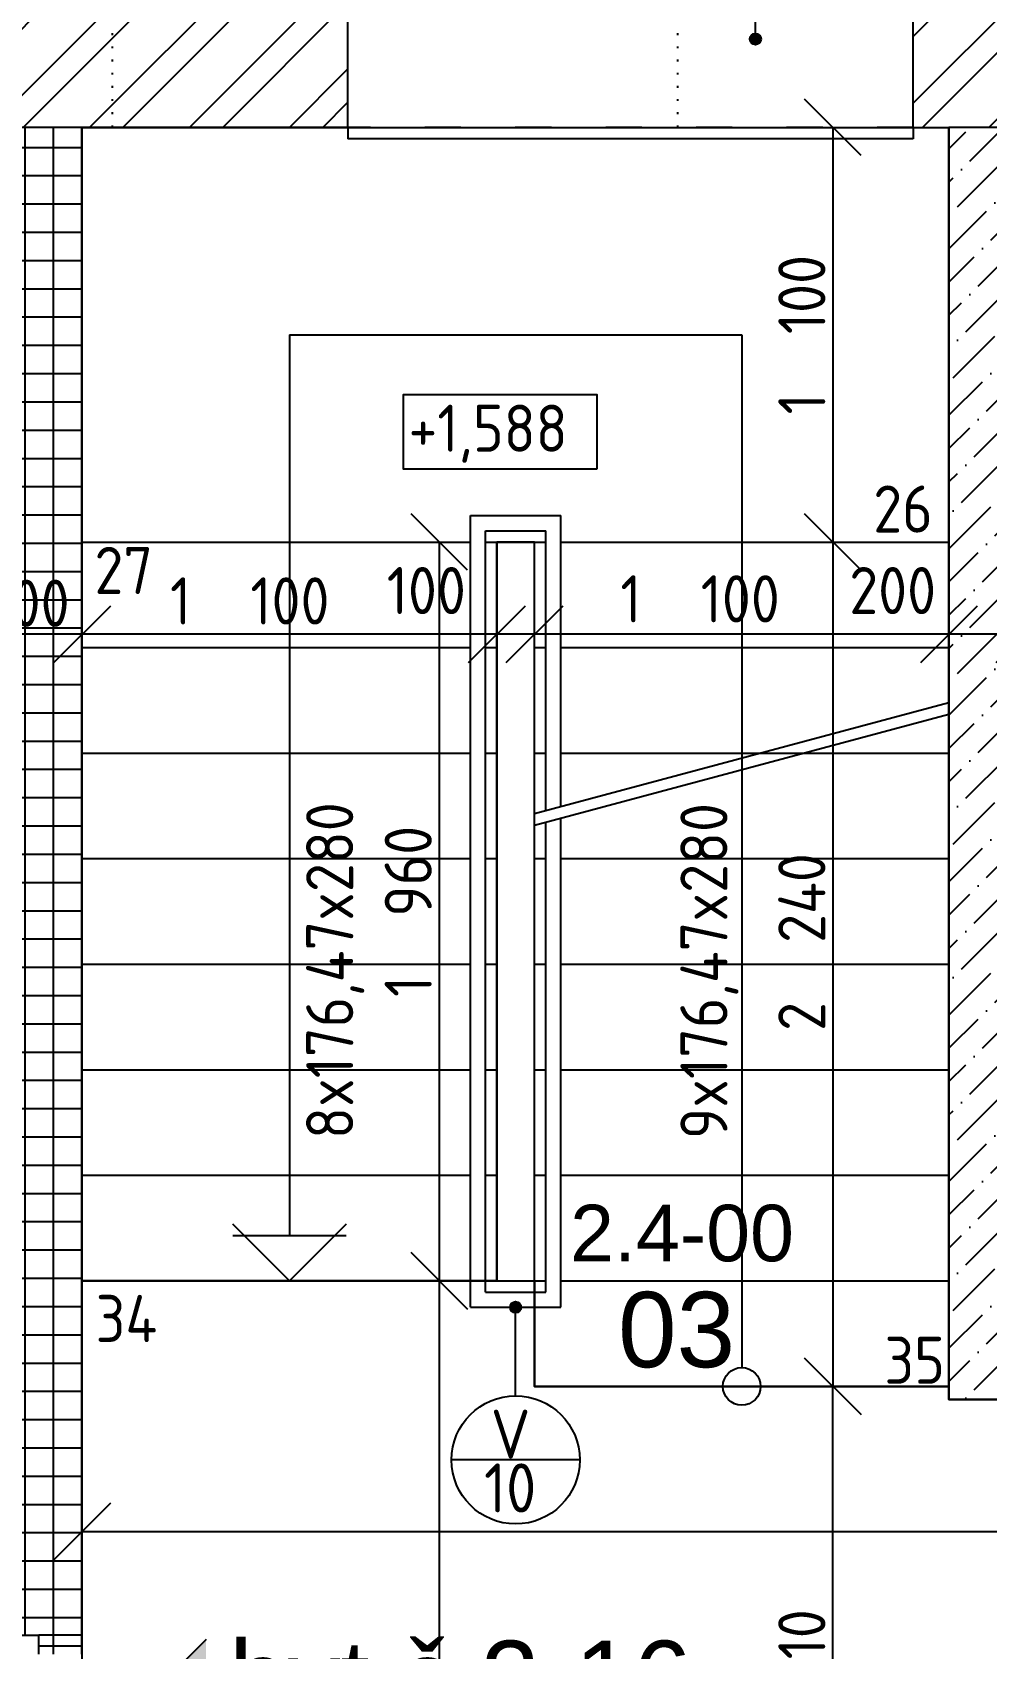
# Model space of a CAD drawing. Extents: x 4511820 to 5180432, y -1526536 to -944957.
# Drawn here: x 5129570 to 5132102, y -1203650 to -1199362 of the extents above; entities that cross this region are included whole.
import ezdxf

# ---------------------------------------------------------------- set-up
doc = ezdxf.new("R2010")
doc.units = 0
doc.header["$MEASUREMENT"] = 0
doc.linetypes.add('ACAD_ISO03W100', pattern=[30, 12, -18])
doc.linetypes.add('ACAD_ISO07W100', pattern=[3.5, 0.5, -3])
doc.layers.get('0').update_dxf_attribs({"linetype": 'CONTINUOUS'})
doc.layers.get('Defpoints').update_dxf_attribs({"color": 61, "linetype": 'CONTINUOUS'})
for name, color, linetype in [('KÓTY', 4, 'CONTINUOUS'), ('MÚRY', 1, 'CONTINUOUS'), ('Plochy', 41, 'CONTINUOUS'), ('POPIS', 7, 'CONTINUOUS'), ('POZEMOK', 7, 'CONTINUOUS'), ('TENKÁ', 7, 'CONTINUOUS'), ('ŠRAFY', 82, 'CONTINUOUS')]:
    doc.layers.add(name, color=color, linetype=linetype)
doc.styles.add('ARIAL', font='arial.ttf')
doc.styles.add('Style-Arial', font='arial.ttf')
doc.styles.add('STYLE1', font='isocp.shx')
doc.dimstyles.new('STANDARD-50', dxfattribs={"dimtxt": 125, "dimasz": 150, "dimexe": 10, "dimexo": 200, "dimgap": 20, "dimtad": 1, "dimdsep": 46, "dimlunit": 6, "dimtxsty": 'STYLE1', "dimblk1": 'OBLIQUE', "dimblk2": 'OBLIQUE', "dimsah": 1, "dimcen": 2.5, "dimse1": 1, "dimse2": 1, "dimadec": 0, "dimazin": 0, "dimtfac": 1, "dimtmove": 1, "dimatfit": 3, "dimldrblk": 'OBLIQUE', "dimfxl": 1, "dimtolj": 1, "dimtzin": 0, "dimarcsym": 0})
pattern_1 = [(45, (584112, 2493.08), (-132.5825215, 132.5825215), []), (45, (584200.39, 2493.08), (-132.5825215, 132.5825215), [])]

# ---------------------------------------------------------------- blocks, each defined once
blk = doc.blocks.new('_OBLIQUE')
at = {"color": 0, "linetype": 'ByBlock'}
blk.add_line((-0.5, -0.5), (0.5, 0.5), dxfattribs=at)
blk = doc.blocks.new('*D13722')
at = {"layer": 'Defpoints', "color": 0}
for p in [(5129702.5, -1196564.5), (5129702.5, -1199614.2), (5136042.5, -1199614.2)]:
    blk.add_point(p, dxfattribs=at)
at = {"layer": 'KÓTY', "color": 0, "lineweight": -2}
blk.add_line((5136042.5, -1196564.5), (5129702.5, -1196564.5), dxfattribs=at)
at = {"layer": 'KÓTY', "color": 0, "linetype": 'ByBlock', "lineweight": -2, "xscale": 150, "yscale": 150, "zscale": 150, "rotation": 180}
blk.add_blockref('_OBLIQUE', (5129702.5, -1196564.5), dxfattribs=at)
at = {"layer": 'KÓTY', "color": 0, "linetype": 'ByBlock', "lineweight": -2, "xscale": 150, "yscale": 150, "zscale": 150}
blk.add_blockref('_OBLIQUE', (5136042.5, -1196564.5), dxfattribs=at)
at = {"layer": 'KÓTY', "color": 0, "insert": (5132872.5, -1196482), "char_height": 125, "attachment_point": 5, "style": 'STYLE1'}
blk.add_mtext('\\A1;6ﾠ340', dxfattribs=at)
blk = doc.blocks.new('*D13723')
at = {"layer": 'Defpoints', "color": 0}
for p in [(5129402.5, -1196564.5), (5129402.5, -1199614.2), (5129702.5, -1199614.2)]:
    blk.add_point(p, dxfattribs=at)
at = {"layer": 'KÓTY', "color": 0, "lineweight": -2}
blk.add_line((5129702.5, -1196564.5), (5129402.5, -1196564.5), dxfattribs=at)
at = {"layer": 'KÓTY', "color": 0, "linetype": 'ByBlock', "lineweight": -2, "xscale": 150, "yscale": 150, "zscale": 150, "rotation": 180}
blk.add_blockref('_OBLIQUE', (5129402.5, -1196564.5), dxfattribs=at)
at = {"layer": 'KÓTY', "color": 0, "linetype": 'ByBlock', "lineweight": -2, "xscale": 150, "yscale": 150, "zscale": 150}
blk.add_blockref('_OBLIQUE', (5129702.5, -1196564.5), dxfattribs=at)
at = {"layer": 'KÓTY', "color": 0, "insert": (5129552.5, -1196482), "char_height": 125, "attachment_point": 5, "style": 'STYLE1'}
blk.add_mtext('\\A1;300', dxfattribs=at)
blk = doc.blocks.new('*D27875')
at = {"layer": 'Defpoints', "color": 0}
for p in [(5132002.5, -1199379.7), (5132202.5, -1199379.7), (5132002.5, -1200959)]:
    blk.add_point(p, dxfattribs=at)
at = {"layer": 'KÓTY', "color": 0, "lineweight": -2}
blk.add_line((5132202.5, -1200959), (5132002.5, -1200959), dxfattribs=at)
at = {"layer": 'KÓTY', "color": 0, "linetype": 'ByBlock', "lineweight": -2, "xscale": 150, "yscale": 150, "zscale": 150, "rotation": 180}
blk.add_blockref('_OBLIQUE', (5132002.5, -1200959), dxfattribs=at)
at = {"layer": 'KÓTY', "color": 0, "linetype": 'ByBlock', "lineweight": -2, "xscale": 150, "yscale": 150, "zscale": 150}
blk.add_blockref('_OBLIQUE', (5132202.5, -1200959), dxfattribs=at)
at = {"layer": 'KÓTY', "color": 0, "insert": (5131853, -1200843), "char_height": 125, "attachment_point": 5, "style": 'STYLE1'}
blk.add_mtext('\\A1;200', dxfattribs=at)
blk = doc.blocks.new('*D27876')
at = {"layer": 'Defpoints', "color": 0}
for p in [(5129402.5, -1199379.7), (5129702.5, -1199379.7), (5129402.5, -1200959)]:
    blk.add_point(p, dxfattribs=at)
at = {"layer": 'KÓTY', "color": 0, "lineweight": -2}
blk.add_line((5129702.5, -1200959), (5129402.5, -1200959), dxfattribs=at)
at = {"layer": 'KÓTY', "color": 0, "linetype": 'ByBlock', "lineweight": -2, "xscale": 150, "yscale": 150, "zscale": 150, "rotation": 180}
blk.add_blockref('_OBLIQUE', (5129402.5, -1200959), dxfattribs=at)
at = {"layer": 'KÓTY', "color": 0, "linetype": 'ByBlock', "lineweight": -2, "xscale": 150, "yscale": 150, "zscale": 150}
blk.add_blockref('_OBLIQUE', (5129702.5, -1200959), dxfattribs=at)
at = {"layer": 'KÓTY', "color": 0, "insert": (5129552.5, -1200876.5), "char_height": 125, "attachment_point": 5, "style": 'STYLE1'}
blk.add_mtext('\\A1;300', dxfattribs=at)
blk = doc.blocks.new('*D28308')
at = {"layer": 'Defpoints', "color": 0}
for p in [(5131694.5, -1202954.2), (5131694.5, -1202954.2), (5131694.5, -1204564.2)]:
    blk.add_point(p, dxfattribs=at)
at = {"layer": 'KÓTY', "color": 0, "lineweight": -2}
blk.add_line((5131694.5, -1204564.2), (5131694.5, -1202954.2), dxfattribs=at)
at = {"layer": 'KÓTY', "color": 0, "linetype": 'ByBlock', "lineweight": -2, "xscale": 150, "yscale": 150, "zscale": 150}
for p, rotation in [((5131694.5, -1202954.2), 90), ((5131694.5, -1204564.2), 270)]:
    blk.add_blockref('_OBLIQUE', p, dxfattribs=dict(at, rotation=rotation))
at = {"layer": 'KÓTY', "color": 0, "insert": (5131612, -1203759.2), "char_height": 125, "attachment_point": 5, "rotation": 90, "style": 'STYLE1'}
blk.add_mtext('\\A1;1ﾠ610', dxfattribs=at)
blk = doc.blocks.new('*D28309')
at = {"layer": 'Defpoints', "color": 0}
for p in [(5131528.5, -1200714.2), (5131528.5, -1202954.2), (5131694.5, -1202954.2)]:
    blk.add_point(p, dxfattribs=at)
at = {"layer": 'KÓTY', "color": 0, "lineweight": -2}
blk.add_line((5131694.5, -1200714.2), (5131694.5, -1202954.2), dxfattribs=at)
at = {"layer": 'KÓTY', "color": 0, "linetype": 'ByBlock', "lineweight": -2, "xscale": 150, "yscale": 150, "zscale": 150}
for p, rotation in [((5131694.5, -1200714.2), 90), ((5131694.5, -1202954.2), 270)]:
    blk.add_blockref('_OBLIQUE', p, dxfattribs=dict(at, rotation=rotation))
at = {"layer": 'KÓTY', "color": 0, "insert": (5131612, -1201775.5), "char_height": 125, "attachment_point": 5, "rotation": 90, "style": 'STYLE1'}
blk.add_mtext('\\A1;2ﾠ240', dxfattribs=at)
blk = doc.blocks.new('*D28310')
at = {"layer": 'Defpoints', "color": 0}
for p in [(5131528.5, -1199614.2), (5131528.5, -1200714.2), (5131694.5, -1200714.2)]:
    blk.add_point(p, dxfattribs=at)
at = {"layer": 'KÓTY', "color": 0, "lineweight": -2}
blk.add_line((5131694.5, -1199614.2), (5131694.5, -1200714.2), dxfattribs=at)
at = {"layer": 'KÓTY', "color": 0, "linetype": 'ByBlock', "lineweight": -2, "xscale": 150, "yscale": 150, "zscale": 150}
for p, rotation in [((5131694.5, -1199614.2), 90), ((5131694.5, -1200714.2), 270)]:
    blk.add_blockref('_OBLIQUE', p, dxfattribs=dict(at, rotation=rotation))
at = {"layer": 'KÓTY', "color": 0, "insert": (5131612, -1200164.2), "char_height": 125, "attachment_point": 5, "rotation": 90, "style": 'STYLE1'}
blk.add_mtext('\\A1;1ﾠ100', dxfattribs=at)
blk = doc.blocks.new('*D28311')
at = {"layer": 'Defpoints', "color": 0}
for p in [(5130902.5, -1200759.7), (5132002.5, -1200759.7), (5130902.5, -1200959)]:
    blk.add_point(p, dxfattribs=at)
at = {"layer": 'KÓTY', "color": 0, "lineweight": -2}
blk.add_line((5132002.5, -1200959), (5130902.5, -1200959), dxfattribs=at)
at = {"layer": 'KÓTY', "color": 0, "linetype": 'ByBlock', "lineweight": -2, "xscale": 150, "yscale": 150, "zscale": 150, "rotation": 180}
blk.add_blockref('_OBLIQUE', (5130902.5, -1200959), dxfattribs=at)
at = {"layer": 'KÓTY', "color": 0, "linetype": 'ByBlock', "lineweight": -2, "xscale": 150, "yscale": 150, "zscale": 150}
blk.add_blockref('_OBLIQUE', (5132002.5, -1200959), dxfattribs=at)
at = {"layer": 'KÓTY', "color": 0, "insert": (5131342, -1200865), "char_height": 125, "attachment_point": 5, "style": 'STYLE1'}
blk.add_mtext('\\A1;1ﾠ100', dxfattribs=at)
blk = doc.blocks.new('*D28312')
at = {"layer": 'Defpoints', "color": 0}
for p in [(5130802.5, -1200479.7), (5130902.5, -1200479.7), (5130802.5, -1200959)]:
    blk.add_point(p, dxfattribs=at)
at = {"layer": 'KÓTY', "color": 0, "lineweight": -2}
blk.add_line((5130902.5, -1200959), (5130802.5, -1200959), dxfattribs=at)
at = {"layer": 'KÓTY', "color": 0, "linetype": 'ByBlock', "lineweight": -2, "xscale": 150, "yscale": 150, "zscale": 150, "rotation": 180}
blk.add_blockref('_OBLIQUE', (5130802.5, -1200959), dxfattribs=at)
at = {"layer": 'KÓTY', "color": 0, "linetype": 'ByBlock', "lineweight": -2, "xscale": 150, "yscale": 150, "zscale": 150}
blk.add_blockref('_OBLIQUE', (5130902.5, -1200959), dxfattribs=at)
at = {"layer": 'KÓTY', "color": 0, "insert": (5130615.5, -1200843), "char_height": 125, "attachment_point": 5, "style": 'STYLE1'}
blk.add_mtext('\\A1;100', dxfattribs=at)
blk = doc.blocks.new('*D28313')
at = {"layer": 'Defpoints', "color": 0}
for p in [(5129702.5, -1200959), (5129702.5, -1200959), (5130802.5, -1200959)]:
    blk.add_point(p, dxfattribs=at)
at = {"layer": 'KÓTY', "color": 0, "lineweight": -2}
blk.add_line((5130802.5, -1200959), (5129702.5, -1200959), dxfattribs=at)
at = {"layer": 'KÓTY', "color": 0, "linetype": 'ByBlock', "lineweight": -2, "xscale": 150, "yscale": 150, "zscale": 150, "rotation": 180}
blk.add_blockref('_OBLIQUE', (5129702.5, -1200959), dxfattribs=at)
at = {"layer": 'KÓTY', "color": 0, "linetype": 'ByBlock', "lineweight": -2, "xscale": 150, "yscale": 150, "zscale": 150}
blk.add_blockref('_OBLIQUE', (5130802.5, -1200959), dxfattribs=at)
at = {"layer": 'KÓTY', "color": 0, "insert": (5130147, -1200870.5), "char_height": 125, "attachment_point": 5, "style": 'STYLE1'}
blk.add_mtext('\\A1;1ﾠ100', dxfattribs=at)
blk = doc.blocks.new('*D28484')
at = {"layer": 'Defpoints', "color": 0}
for p in [(5129702.5, -1202674.2), (5136042.5, -1202674.2), (5136042.5, -1203339)]:
    blk.add_point(p, dxfattribs=at)
at = {"layer": 'KÓTY', "color": 0, "lineweight": -2}
blk.add_line((5129702.5, -1203339), (5136042.5, -1203339), dxfattribs=at)
at = {"layer": 'KÓTY', "color": 0, "linetype": 'ByBlock', "lineweight": -2, "xscale": 150, "yscale": 150, "zscale": 150, "rotation": 180}
blk.add_blockref('_OBLIQUE', (5129702.5, -1203339), dxfattribs=at)
at = {"layer": 'KÓTY', "color": 0, "linetype": 'ByBlock', "lineweight": -2, "xscale": 150, "yscale": 150, "zscale": 150}
blk.add_blockref('_OBLIQUE', (5136042.5, -1203339), dxfattribs=at)
at = {"layer": 'KÓTY', "color": 0, "insert": (5132872.5, -1203256.5), "char_height": 125, "attachment_point": 5, "style": 'STYLE1'}
blk.add_mtext('\\A1;6ﾠ340', dxfattribs=at)
blk = doc.blocks.new('*D28688')
at = {"layer": 'Defpoints', "color": 0}
for p in [(5130266, -1200714.2), (5130266, -1202674.2), (5130650, -1202674.2)]:
    blk.add_point(p, dxfattribs=at)
at = {"layer": 'KÓTY', "color": 0, "lineweight": -2}
blk.add_line((5130650, -1200714.2), (5130650, -1202674.2), dxfattribs=at)
at = {"layer": 'KÓTY', "color": 0, "linetype": 'ByBlock', "lineweight": -2, "xscale": 150, "yscale": 150, "zscale": 150}
for p, rotation in [((5130650, -1200714.2), 90), ((5130650, -1202674.2), 270)]:
    blk.add_blockref('_OBLIQUE', p, dxfattribs=dict(at, rotation=rotation))
at = {"layer": 'KÓTY', "color": 0, "insert": (5130567.5, -1201694.2), "char_height": 125, "attachment_point": 5, "rotation": 90, "style": 'STYLE1'}
blk.add_mtext('\\A1;1ﾠ960', dxfattribs=at)
blk = doc.blocks.new('*D28690')
at = {"layer": 'Defpoints', "color": 0}
for p in [(5130266, -1202674.2), (5130266, -1204564.2), (5130650, -1204564.2)]:
    blk.add_point(p, dxfattribs=at)
at = {"layer": 'KÓTY', "color": 0, "lineweight": -2}
blk.add_line((5130650, -1202674.2), (5130650, -1204564.2), dxfattribs=at)
at = {"layer": 'KÓTY', "color": 0, "linetype": 'ByBlock', "lineweight": -2, "xscale": 150, "yscale": 150, "zscale": 150}
for p, rotation in [((5130650, -1202674.2), 90), ((5130650, -1204564.2), 270)]:
    blk.add_blockref('_OBLIQUE', p, dxfattribs=dict(at, rotation=rotation))
at = {"layer": 'KÓTY', "color": 0, "insert": (5130560, -1204094.5), "char_height": 125, "attachment_point": 5, "rotation": 90, "style": 'STYLE1'}
blk.add_mtext('\\A1;1ﾠ890', dxfattribs=at)

msp = doc.modelspace()

# ---------------------------------------------------------------- hatches: boundary and pattern name
at = {"layer": 'TENKÁ'}
h = msp.add_hatch(color=256, dxfattribs=at)
h.dxf.hatch_style = 1
h.paths.add_polyline_path([(5131488.766, -1199364.9, 2.41421356), (5131503.766, -1199379.9, 0.41421356)])
h = msp.add_hatch(color=256, dxfattribs=at)
h.dxf.hatch_style = 1
h.paths.add_polyline_path([(5130852.597, -1202759.226, 2.41421356), (5130837.597, -1202744.226, 0.41421356)])
h = msp.add_hatch(color=256, dxfattribs=at)
h.dxf.hatch_style = 1
h.paths.add_polyline_path([(5130030.91, -1203625.816), (5130030.91, -1203882.636), (5129902.5, -1203754.226)])
at = {"layer": 'ŠRAFY'}
h = msp.add_hatch(dxfattribs=at)
h.set_pattern_fill('ANSI32', color=256, scale=500)
h.set_pattern_definition(pattern_1)
h.paths.add_polyline_path([(5129782.5, -1199234.226), (5128077.5, -1199234.226), (5128077.5, -1199614.226), (5129402.5, -1199614.226), (5129702.5, -1199614.226), (5129782.5, -1199614.226)])
h = msp.add_hatch(dxfattribs=at)
h.set_pattern_fill('ANSI32', color=256, scale=500)
h.set_pattern_definition(pattern_1)
h.paths.add_polyline_path([(5129782.5, -1199234.226), (5129782.5, -1199614.226), (5130407.5, -1199614.226), (5130407.5, -1199304.226), (5130407.5, -1199234.226)])
h = msp.add_hatch(dxfattribs=at)
h.set_pattern_fill('ANSI32', color=256, scale=500)
h.set_pattern_definition(pattern_1)
h.paths.add_polyline_path([(5132202.5, -1199614.226), (5133802.5, -1199614.226), (5134002.5, -1199614.226), (5134407.5, -1199614.226), (5134407.5, -1199304.226), (5134407.5, -1199234.226), (5131907.5, -1199234.226), (5131907.5, -1199304.226), (5131907.5, -1199614.226), (5132002.5, -1199614.226)])
at = {"layer": 'ŠRAFY', "ltscale": 0.25}
h = msp.add_hatch(dxfattribs=at)
h.set_pattern_fill('ANSI37', color=256, scale=600, angle=45)
h.set_pattern_definition([(90, (-3307273.674, 579782.7), (-75, 1e-14), []), (180, (-3307273.674, 579782.7), (-1e-14, -75), [])])
h.paths.add_polyline_path([(5129702.5, -1199614.226), (5129402.5, -1199614.226), (5129402.5, -1203499.226), (5129402.5, -1203614.226), (5129587.5, -1203614.226), (5129587.5, -1203664.226), (5129702.5, -1203664.226)])
at = {"layer": 'ŠRAFY'}
h = msp.add_hatch(dxfattribs=at)
h.set_pattern_fill('ANSI36', color=256, scale=500)
h.set_pattern_definition([(45, (630991.81, 258195.64), (33.1456304, 121.533978), [156.25, -31.25, 0, -31.25])])
h.paths.add_polyline_path([(5132002.5, -1202674.226), (5132002.5, -1202954.226), (5132002.5, -1202989.226), (5132202.5, -1202989.226), (5132202.5, -1201564.226), (5132672.5, -1201564.226), (5132672.5, -1201364.226), (5132225.5, -1201364.226), (5132222.5, -1201364.226), (5132202.5, -1201364.226), (5132202.5, -1201103.226), (5132202.5, -1201063.226), (5132202.5, -1199775.226), (5132202.5, -1199735.226), (5132202.5, -1199614.226), (5132002.5, -1199614.226), (5132002.5, -1200714.226), (5132002.5, -1200994.226), (5132002.5, -1201139.787), (5132002.5, -1201170.845), (5132002.5, -1201274.226), (5132002.5, -1201554.226), (5132002.5, -1201834.226), (5132002.5, -1202114.226), (5132002.5, -1202394.226)])

# ---------------------------------------------------------------- linework, layer by layer
at = {"layer": 'MÚRY'}
for p, q in [((5130407.5, -1199614.226), (5130407.5, -1199074.226)), ((5131907.5, -1199614.226), (5131907.5, -1199074.226)), ((5130407.5, -1199614.226), (5129702.5, -1199614.226)), ((5129702.5, -1203664.226), (5129702.5, -1199614.226)), ((5131907.5, -1199614.226), (5132002.5, -1199614.226)), ((5132002.5, -1202989.226), (5132002.5, -1199614.226)), ((5132202.5, -1202989.226), (5132002.5, -1202989.226)), ((5129587.5, -1203664.226), (5129587.5, -1203614.226)), ((5129702.5, -1203664.226), (5129702.5, -1203614.226))]:
    msp.add_line(p, q, dxfattribs=at)
at = {"layer": 'MÚRY', "ltscale": 0.25}
msp.add_line((5127402.5, -1203614.226), (5129587.5, -1203614.226), dxfattribs=at)
at = {"layer": 'Plochy'}
for points in [[(5129702.5, -1202674.226), (5129702.5, -1199614.226), (5132002.5, -1199614.226), (5132002.5, -1202954.226), (5130902.5, -1202954.226), (5130902.5, -1200714.226), (5130802.5, -1200714.226), (5130802.5, -1202674.226)], [(5129702.5, -1204614.226), (5129702.5, -1202674.226), (5130902.5, -1202674.226), (5130902.5, -1202954.226), (5132002.5, -1202954.226), (5132002.5, -1202989.226), (5132202.5, -1202989.226), (5132202.5, -1201564.226), (5134002.5, -1201564.226), (5134002.5, -1199614.226), (5136042.5, -1199614.226), (5136042.5, -1202029.226), (5135757.5, -1202029.226), (5135757.5, -1203279.226), (5136042.5, -1203279.226), (5136042.5, -1204614.226)]]:
    msp.add_lwpolyline(points, close=True, dxfattribs=at)
at = {"layer": 'POZEMOK'}
for p, q in [((5130252.5, -1200164.226), (5131452.5, -1200164.226)), ((5130252.5, -1200164.226), (5130252.5, -1202554.226)), ((5130252.5, -1200164.226), (5130252.5, -1202554.226)), ((5131452.5, -1200164.226), (5131452.5, -1202674.226)), ((5131452.5, -1200164.226), (5131452.5, -1202904.226)), ((5130732.5, -1202744.226), (5130732.5, -1200644.226)), ((5130732.5, -1200644.226), (5130972.5, -1200644.226)), ((5130972.5, -1201415.775), (5130972.5, -1200644.226)), ((5130772.5, -1202704.226), (5130772.5, -1200684.226)), ((5130772.5, -1200684.226), (5130932.5, -1200684.226)), ((5130932.5, -1201426.493), (5130932.5, -1200684.226)), ((5130902.5, -1201434.531), (5132002.5, -1201139.787)), ((5130902.5, -1201465.589), (5132002.5, -1201170.845)), ((5130932.5, -1202704.226), (5130932.5, -1201457.551)), ((5130972.5, -1202744.226), (5130972.5, -1201446.833)), ((5130252.5, -1202674.226), (5130102.5, -1202524.226)), ((5130402.5, -1202524.226), (5130252.5, -1202674.226)), ((5130102.5, -1202554.226), (5130402.5, -1202554.226)), ((5130772.5, -1202704.226), (5130932.5, -1202704.226)), ((5130732.5, -1202744.226), (5130972.5, -1202744.226))]:
    msp.add_line(p, q, dxfattribs=at)
msp.add_circle((5131452.5, -1202954.226), 50, dxfattribs=at)
at = {"layer": 'TENKÁ', "ltscale": 0.25}
for p, q in [((5131488.766, -1199379.9), (5131488.766, -1198877.497)), ((5130407.5, -1199614.226), (5130407.5, -1199644.226)), ((5131907.5, -1199614.226), (5131907.5, -1199644.226)), ((5131907.5, -1199644.226), (5130407.5, -1199644.226)), ((5131022.597, -1203149.281), (5130682.597, -1203149.281))]:
    msp.add_line(p, q, dxfattribs=at)
at = {"layer": 'TENKÁ', "linetype": 'ACAD_ISO07W100', "ltscale": 10}
for p, q in [((5129782.5, -1199614.226), (5129782.5, -1199074.226)), ((5131282.5, -1199614.226), (5131282.5, -1199074.226))]:
    msp.add_line(p, q, dxfattribs=at)
at = {"layer": 'TENKÁ'}
for p, q in [((5129702.5, -1199614.226), (5129402.5, -1199614.226)), ((5132202.5, -1199614.226), (5132002.5, -1199614.226)), ((5129702.5, -1200714.226), (5130732.5, -1200714.226)), ((5130772.5, -1200714.226), (5130932.5, -1200714.226)), ((5130802.5, -1202674.226), (5130802.5, -1200714.226)), ((5130902.5, -1202674.226), (5130902.5, -1200714.226)), ((5130972.5, -1200714.226), (5132002.5, -1200714.226)), ((5129702.5, -1200994.226), (5130732.5, -1200994.226)), ((5130772.5, -1200994.226), (5130802.5, -1200994.226)), ((5130902.5, -1200994.226), (5130932.5, -1200994.226)), ((5130972.5, -1200994.226), (5132002.5, -1200994.226)), ((5129702.5, -1201274.226), (5130732.5, -1201274.226)), ((5130772.5, -1201274.226), (5130802.5, -1201274.226)), ((5130902.5, -1201274.226), (5130932.5, -1201274.226)), ((5130972.5, -1201274.226), (5132002.5, -1201274.226)), ((5129702.5, -1201554.226), (5130732.5, -1201554.226)), ((5130772.5, -1201554.226), (5130802.5, -1201554.226)), ((5130902.5, -1201554.226), (5130932.5, -1201554.226)), ((5130972.5, -1201554.226), (5132002.5, -1201554.226)), ((5129702.5, -1201834.226), (5130732.5, -1201834.226)), ((5130772.5, -1201834.226), (5130802.5, -1201834.226)), ((5130902.5, -1201834.226), (5130932.5, -1201834.226)), ((5130972.5, -1201834.226), (5132002.5, -1201834.226)), ((5129702.5, -1202114.226), (5130732.5, -1202114.226)), ((5130772.5, -1202114.226), (5130802.5, -1202114.226)), ((5130902.5, -1202114.226), (5130932.5, -1202114.226)), ((5130972.5, -1202114.226), (5132002.5, -1202114.226)), ((5129702.5, -1202394.226), (5130732.5, -1202394.226)), ((5130772.5, -1202394.226), (5130802.5, -1202394.226)), ((5130902.5, -1202394.226), (5130932.5, -1202394.226)), ((5130972.5, -1202394.226), (5132002.5, -1202394.226)), ((5129702.5, -1202674.226), (5130732.5, -1202674.226)), ((5130772.5, -1202674.226), (5130902.5, -1202674.226)), ((5130902.5, -1202674.226), (5130932.5, -1202674.226)), ((5130902.5, -1202674.226), (5130932.5, -1202674.226)), ((5130972.5, -1202674.226), (5132002.5, -1202674.226)), ((5130972.5, -1202674.226), (5132002.5, -1202674.226)), ((5130852.597, -1202979.281), (5130852.597, -1202744.226)), ((5130902.5, -1202954.226), (5130902.5, -1202744.226)), ((5130902.5, -1202954.226), (5132002.5, -1202954.226)), ((5130902.5, -1202954.226), (5132002.5, -1202954.226)), ((5129702.5, -1203614.226), (5129587.5, -1203614.226)), ((5130030.91, -1203625.816), (5129902.5, -1203754.226))]:
    msp.add_line(p, q, dxfattribs=at)
at = {"layer": 'TENKÁ', "linetype": 'ACAD_ISO03W100', "ltscale": 8}
msp.add_line((5131907.5, -1199614.226), (5130407.5, -1199614.226), dxfattribs=at)
at = {"layer": 'TENKÁ', "ltscale": 0.25}
msp.add_lwpolyline([(5131068.469, -1200520.146), (5131068.469, -1200323.896), (5130553.837, -1200323.896), (5130553.837, -1200520.146)], close=True, dxfattribs=at)
at = {"layer": 'TENKÁ'}
for centre in [(5131488.766, -1199379.9), (5130852.597, -1202744.226)]:
    msp.add_circle(centre, 15, dxfattribs=at)
at = {"layer": 'TENKÁ', "ltscale": 0.25}
msp.add_circle((5130852.597, -1203149.281), 170, dxfattribs=at)

# ---------------------------------------------------------------- texts
at = {"layer": 'POPIS', "lineweight": 40, "ltscale": 0.25, "style": 'ARIAL'}
for s, height, p in [('2.4-00', 150, (5130997.015, -1202622.46)), ('03', 200, (5131124.269, -1202903.496))]:
    msp.add_text(s, height=height, dxfattribs=at).set_placement(p)
at = {"layer": 'POPIS', "color": 11, "ltscale": 0.25, "style": 'Style-Arial'}
msp.add_text('byt č.2-16', height=200, dxfattribs=at).set_placement((5130092.507, -1203828.89))
at = {"layer": 'TENKÁ', "ltscale": 0.25, "style": 'STYLE1'}
for s, p in [('+1,588', (5130568.227, -1200474.845)), ('26', (5131801.483, -1200689.205)), ('27', (5129734.817, -1200852.052)), ('34', (5129737.983, -1202836.734)), ('35', (5131830.983, -1202947.47))]:
    msp.add_text(s, height=125, dxfattribs=at).set_placement(p)
at = {"layer": 'TENKÁ', "linetype": 'Continuous', "style": 'STYLE1'}
for s, p in [('8x176,47x280', (5130421.661, -1202297.968)), ('9x176,47x280', (5131414.661, -1202297.968))]:
    msp.add_text(s, height=125, rotation=90, dxfattribs=at).set_placement(p)
at = {"layer": 'TENKÁ', "style": 'STYLE1'}
for s, p in [('V', (5130786.567, -1203145.781)), ('10', (5130768.817, -1203288.667))]:
    msp.add_text(s, height=130, dxfattribs=at).set_placement(p)

# ---------------------------------------------------------------- dimensions: what is measured, and where the dimension line sits
at = {"layer": 'KÓTY'}
for base, p1, p2, picture, middle in [((5129402.5, -1196564.535), (5129702.5, -1199614.226), (5129402.5, -1199614.226), '*D13723', (5129552.5, -1196482.035)), ((5129702.5, -1196564.535), (5136042.5, -1199614.226), (5129702.5, -1199614.226), '*D13722', (5132872.5, -1196481.992)), ((5129402.5, -1200959.035), (5129702.5, -1199379.726), (5129402.5, -1199379.726), '*D27876', (5129552.5, -1200876.535)), ((5136042.5, -1203339.035), (5129702.5, -1202674.226), (5136042.5, -1202674.226), '*D28484', (5132872.5, -1203256.492))]:
    dim = msp.add_linear_dim(base=base, p1=p1, p2=p2, dimstyle='STANDARD-50', dxfattribs=at)
    dim.commit()
    dim.dimension.update_dxf_attribs({"geometry": picture, "text_midpoint": middle})
dim = msp.add_linear_dim(base=(5132002.5, -1200959.035), p1=(5132202.5, -1199379.726), p2=(5132002.5, -1199379.726), dimstyle='STANDARD-50', dxfattribs=at)
dim.commit()
dim.dimension.update_dxf_attribs({"geometry": '*D27875', "text_midpoint": (5131853, -1200925.535), "dimtype": 160})
for base, p1, p2, picture, middle in [((5131694.5, -1200714.226), (5131528.5, -1199614.226), (5131528.5, -1200714.226), '*D28310', (5131611.957, -1200164.226)), ((5131694.5, -1202954.226), (5131694.5, -1204564.226), (5131694.5, -1202954.226), '*D28308', (5131611.957, -1203759.226))]:
    dim = msp.add_linear_dim(base=base, p1=p1, p2=p2, angle=90, dimstyle='STANDARD-50', dxfattribs=at)
    dim.commit()
    dim.dimension.update_dxf_attribs({"geometry": picture, "text_midpoint": middle})
for base, p1, p2, picture, middle in [((5130802.5, -1200959.035), (5130902.5, -1200479.726), (5130802.5, -1200479.726), '*D28312', (5130615.5, -1200925.535)), ((5130902.5, -1200959.035), (5132002.5, -1200759.726), (5130902.5, -1200759.726), '*D28311', (5131342, -1200947.535)), ((5129702.5, -1200959.035), (5130802.5, -1200959.035), (5129702.5, -1200959.035), '*D28313', (5130147, -1200953.035))]:
    dim = msp.add_linear_dim(base=base, p1=p1, p2=p2, dimstyle='STANDARD-50', override={"dimtxsty": 'STYLE1', "dimldrblk": 'OBLIQUE'}, dxfattribs=at)
    dim.commit()
    dim.dimension.update_dxf_attribs({"geometry": picture, "text_midpoint": middle, "dimtype": 160})
dim = msp.add_linear_dim(base=(5130650, -1202674.226), p1=(5130266, -1200714.226), p2=(5130266, -1202674.226), angle=90, dimstyle='STANDARD-50', override={"dimtxsty": 'STYLE1', "dimldrblk": 'OBLIQUE'}, dxfattribs=at)
dim.commit()
dim.dimension.update_dxf_attribs({"geometry": '*D28688', "text_midpoint": (5130567.457, -1201694.226)})
dim = msp.add_linear_dim(base=(5131694.5, -1202954.226), p1=(5131528.5, -1200714.226), p2=(5131528.5, -1202954.226), angle=90, dimstyle='STANDARD-50', dxfattribs=at)
dim.commit()
dim.dimension.update_dxf_attribs({"geometry": '*D28309', "text_midpoint": (5131694.5, -1201775.535), "dimtype": 160})
dim = msp.add_linear_dim(base=(5130650, -1204564.226), p1=(5130266, -1202674.226), p2=(5130266, -1204564.226), angle=90, dimstyle='STANDARD-50', override={"dimtxsty": 'STYLE1', "dimldrblk": 'OBLIQUE'}, dxfattribs=at)
dim.commit()
dim.dimension.update_dxf_attribs({"geometry": '*D28690', "text_midpoint": (5130642.5, -1204094.5), "dimtype": 160})

doc.saveas('drawing.dxf')
